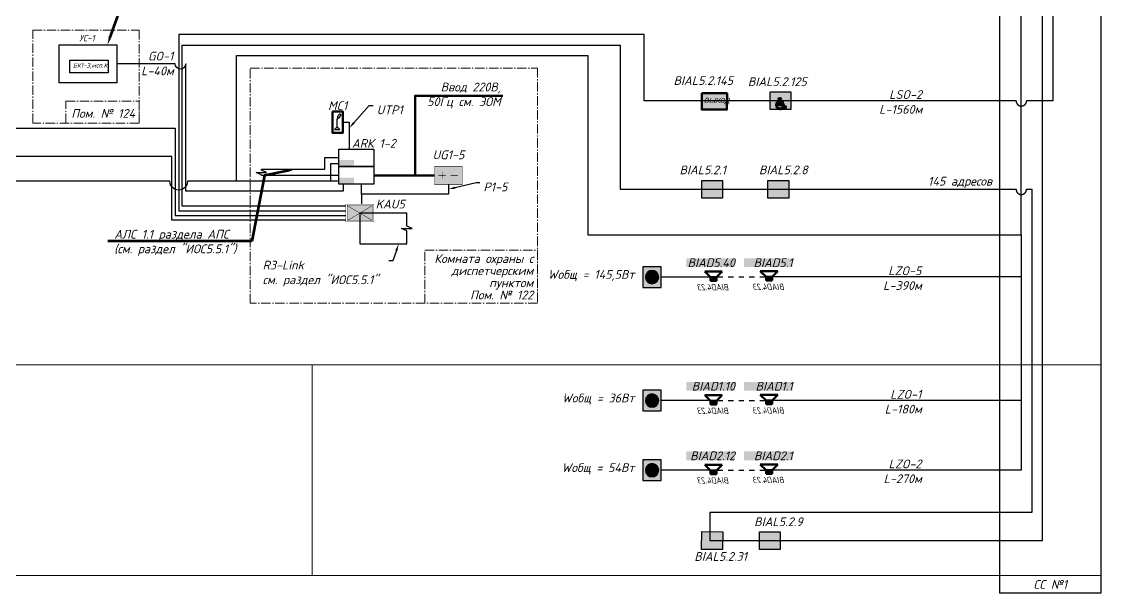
# Model space of a CAD drawing. Extents: x -152830 to 1281226, y -304852 to -2349.
# Drawn here: x 40761 to 71836, y -102139 to -85872 of the extents above; entities that cross this region are included whole.
import ezdxf
from ezdxf import colors
from ezdxf.entities.mleader import LeaderData, LeaderLine
from ezdxf.enums import TextEntityAlignment as Align
from ezdxf.math import Vec2, Vec3

# ---------------------------------------------------------------- set-up
doc = ezdxf.new("R2010")
doc.units = 0
doc.header["$LTSCALE"] = 100
for name, pattern in [('ACAD_ISO02W100', [15, 12, -3]), ('CONTI', [0]), ('GOST2.303 6', [12, 8, -1.5, 1, -1.5])]:
    doc.linetypes.add(name, pattern=pattern)
doc.layers.get('Defpoints').update_dxf_attribs({"color": 42})
for name, color, linetype, lineweight in [('00-Штамп', 7, 'Continuous', 0), ('1 BSN__тонкая  текст - 015', 250, 'Continuous', 15), ('1 BSN__тонкая  текст - 02', 250, 'Continuous', 20), ('1 тонкая  текст - 02', 5, 'Continuous', 20), ('13_text', 250, 'Continuous', 15), ('_13_СОУЭ_линии', 5, 'Continuous', 70), ('_СОУЭ Оповещение_речевое', 7, 'Continuous', 30), ('BSN__тонкая  текст - 02', 5, 'Continuous', 20), ('cc_ПС', 6, 'пс  -V-V-V-V-V-V-V-', 30), ('gss_пр_оборудование', 1, 'Continuous', 50), ('RC-Линии_связи-Интерфейсные_EthernetPoE', 1, 'Continuous', 30), ('АР_Штриховка_Стималит', 5, 'Continuous', 0), ('НО Оповещатели Речь', 5, 'Continuous', 50), ('СС_Схема', 7, 'Continuous', 30), ('СС_Трасса_ПС', 1, 'Continuous', 25)]:
    doc.layers.add(name, color=color, linetype=linetype, lineweight=lineweight)
for name, color, linetype in [('00_RS485', 30, 'Continuous'), ('_1', 7, 'Continuous'), ('_СОУЭ Оповещение_световое', 1, 'Continuous'), ('_СОУЭ_Аннотации', 7, 'Continuous'), ('Пс', 1, 'Continuous')]:
    doc.layers.add(name, color=color, linetype=linetype)
doc.layers.add('PDF _Текст', color=7, linetype='Continuous', true_color=0xb82d00)
doc.styles.add('ISOCPEUR', font='isocpeui.ttf', dxfattribs={"height": 250})
doc.styles.add('OlympDesign', font='isocpeui.ttf', dxfattribs={"height": 250})
doc.styles.get("Standard").update_dxf_attribs({"font": 'arial.ttf'})
doc.linetypes.add('ограждение1', pattern='A,0.25,-0.1,[133,ltypeshp.shx,S=0.1,R=0,X=-0.1,Y=0],-0.1,1', length=1.45)
doc.linetypes.add('Открыто в трубе', pattern='A,2,[1,BDG_GOST,S=1,R=0,X=0,Y=0],-4', length=6)
doc.linetypes.add('пс  -V-V-V-V-V-V-V-', pattern='A,20,-0.2,["V",Standard,S=3,R=0,X=1,Y=-1.5],-5', length=25.2)

# ---------------------------------------------------------------- blocks, each defined once
blk = doc.blocks.new('MDL')
at = {"layer": 'АР_Штриховка_Стималит', "true_color": 0xe3e3e3}
h = blk.add_hatch(color=254, dxfattribs=at)
h.dxf.hatch_style = 1
h.paths.add_polyline_path([(137700.78, 401152.64), (137700.78, 401148.37), (137704.36, 401150.51)])
h.paths.add_polyline_path([(137707.94, 401152.64), (137700.78, 401152.64), (137704.36, 401150.51)])
h.paths.add_polyline_path([(137707.94, 401152.64), (137704.36, 401150.51), (137707.94, 401148.37)])
h.paths.add_polyline_path([(137704.36, 401150.51), (137700.78, 401148.37), (137707.94, 401148.37)])
at = {"layer": '_СОУЭ Оповещение_световое', "color": 1, "ltscale": 100, "const_width": 0.125, "elevation": 0}
for points in [[(137708.34, 401153.02), (137700.4, 401153.02), (137700.4, 401148), (137708.34, 401148)], [(137707.94, 401152.64), (137700.78, 401152.64), (137700.78, 401148.37), (137707.94, 401148.37)]]:
    blk.add_lwpolyline(points, close=True, dxfattribs=at)
for points in [[(137707.94, 401152.64), (137700.78, 401148.37)], [(137700.78, 401152.64), (137707.94, 401148.37)]]:
    blk.add_lwpolyline(points, dxfattribs=at)
blk = doc.blocks.new('БП1')
at = {"ltscale": 0.01, "true_color": 0xe3e3e3}
h = blk.add_hatch(color=254, dxfattribs=at)
h.dxf.hatch_style = 1
h.paths.add_polyline_path([(-11668.5, -30194.51), (-11668.5, -30189.49), (-11676.44, -30189.49), (-11676.44, -30194.51)])
at = {"layer": '1 тонкая  текст - 02', "color": 1, "ltscale": 100, "const_width": 0.125, "elevation": 0}
blk.add_lwpolyline([(-11676.44, -30189.49), (-11668.5, -30189.49), (-11668.5, -30194.51), (-11676.44, -30194.51)], close=True, dxfattribs=at)
for points in [[(-11675.32, -30191.96), (-11673.25, -30191.96)], [(-11674.28, -30192.99), (-11674.28, -30190.92)], [(-11671.8, -30191.96), (-11669.73, -30191.96)]]:
    blk.add_lwpolyline(points, dxfattribs=at)
blk = doc.blocks.new('*U122')
at = {"layer": 'Пс'}
blk.add_hatch(color=0, dxfattribs=at).paths.add_polyline_path([(-0.4, -0.05), (-0.05, -0.05), (-0.05, -0.2), (-0.4, -0.2)])
at = {"layer": 'Пс', "color": 0}
for p, q in [((-0.4, 0.2), (0.4, 0.2)), ((-0.4, -0.2), (-0.4, 0.2)), ((0.4, 0.2), (0.4, -0.2)), ((0.4, -0.2), (-0.4, -0.2))]:
    blk.add_line(p, q, dxfattribs=at)
at = {"layer": 'Пс', "color": 0, "style": 'OlympDesign', "flags": 12}
blk.add_attdef('N', text='', height=0.306, dxfattribs=at).set_placement((0, 0.376), align=Align.MIDDLE_CENTER)
at = {"layer": 'Пс', "color": 0, "lineweight": 9, "style": 'OlympDesign'}
for tag, p in [('ПОЗ', (-0.607, -0.632)), ('ТИП', (-0.607, -0.988)), ('МАРКА', (-0.607, -1.343)), ('ПРОИЗВОДИТЕЛЬ', (-0.607, -1.691)), ('ПОТРЕБЛЕНИЕ', (-0.607, -2.128))]:
    blk.add_attdef(tag, p, '', height=0.25, dxfattribs=at)
blk = doc.blocks.new('SFT-2300-М')
at = {"true_color": 0xffffff}
h = blk.add_hatch(color=7, dxfattribs=at)
h.dxf.hatch_style = 1
h.paths.add_polyline_path([(250, 292), (-274, 292), (-274, -295), (250, -295)])
at = {"layer": '_1', "lineweight": 30}
h = blk.add_hatch(color=5, dxfattribs=at)
h.dxf.hatch_style = 1
h.paths.add_polyline_path([(177, -2, 1), (-202, -2, 1)])
at = {"color": 5, "lineweight": 30}
blk.add_lwpolyline([(-274, 292), (250, 292), (250, -295), (-274, -295)], close=True, dxfattribs=at)
blk.add_circle((-12, -2), 189, dxfattribs=at)
blk = doc.blocks.new('*U104')
at = {"color": 5}
blk.add_wipeout([(-348, 366), (348, 366), (121, 140), (121, 0), (-121, 0), (-121, 140)], dxfattribs=at).dxf.layer = 'НО Оповещатели Речь'
at = {"layer": 'НО Оповещатели Речь'}
h = blk.add_hatch(color=5, dxfattribs=at)
h.dxf.hatch_style = 1
h.set_gradient(color1=(0, 0, 255), color2=(0, 0, 255), tint=1)
h.paths.add_polyline_path([(-121, 0), (121, 0), (121, 140), (-121, 140)])
at = {"layer": 'НО Оповещатели Речь', "color": 5}
for p, q in [((-121, 140), (-348, 366)), ((-348, 366), (348, 366)), ((121, 140), (-121, 140)), ((-121, 140), (-121, 0)), ((-121, 0), (121, 0)), ((121, 140), (348, 366)), ((121, 0), (121, 140))]:
    blk.add_line(p, q, dxfattribs=at)
at = {"layer": 'Defpoints', "lineweight": 50, "ltscale": 100, "style": 'OlympDesign', "width": 0.8}
blk.add_text('BIAD4.23', height=250, dxfattribs=at).set_placement((0, -250), align=Align.MIDDLE_CENTER)
blk = doc.blocks.new('*U254')
at = {"linetype": 'Continuous', "lineweight": 20, "true_color": 0xffffff}
h = blk.add_hatch(color=7, dxfattribs=at)
h.dxf.hatch_style = 1
h.paths.add_polyline_path([(200, -972), (200, 39), (-994, 39), (-994, -972)])
at = {"color": 1, "linetype": 'Continuous', "lineweight": 30}
blk.add_lwpolyline([(-992, 40), (202, 40), (202, -972), (-992, -972)], close=True, dxfattribs=at)
blk.add_lwpolyline([(124, -448, 0, 244, 0), (-364, -448, 0, 0, 0), (-890, -448, 0, 0, 0)], format="xyseb", dxfattribs=at)
at = {"style": 'OlympDesign'}
blk.add_attdef('НУМЕРАЦИЯ', (-1287, 355), '', height=500, dxfattribs=at)
at = {"color": 6, "lineweight": 20, "style": 'OlympDesign', "flags": 1}
for tag, p in [('ПОМЕЩЕНИЕ', (1645, -43)), ('ИД', (2550, -400))]:
    blk.add_attdef(tag, p, '', height=250, dxfattribs=at)
at = {"color": 2, "linetype": 'Continuous', "lineweight": 30, "style": 'OlympDesign', "width": 0.8, "flags": 1}
blk.add_attdef('ID', (2010, -411), '', height=250, dxfattribs=at)
blk = doc.blocks.new('*U257')
at = {"linetype": 'Continuous', "lineweight": 20, "true_color": 0xffffff}
h = blk.add_hatch(color=7, dxfattribs=at)
h.dxf.hatch_style = 1
h.paths.add_polyline_path([(196, -973), (201, 39), (-994, 43), (-998, -968)])
at = {"color": 1, "linetype": 'Continuous', "lineweight": 30}
blk.add_lwpolyline([(-994, 43), (201, 39), (196, -973), (-998, -968)], close=True, dxfattribs=at)
blk.add_lwpolyline([(-889, -440, 0, 244, 0), (-401, -442, 0, 0, 0), (125, -444, 0, 0, 0)], format="xyseb", dxfattribs=at)
at = {"color": 6, "lineweight": 20, "style": 'OlympDesign', "flags": 1}
for tag, p in [('ПОМЕЩЕНИЕ', (1643, -44)), ('ИД', (2549, -401))]:
    blk.add_attdef(tag, p, '', height=250, dxfattribs=at)
at = {"color": 2, "linetype": 'Continuous', "lineweight": 30, "style": 'OlympDesign', "width": 0.8, "flags": 1}
blk.add_attdef('ID', (2008, -419), '', height=250, rotation=359.76857, dxfattribs=at)
at = {"style": 'OlympDesign'}
blk.add_attdef('НУМЕРАЦИЯ', (-1414, -1621), '', height=500, dxfattribs=at)
blk = doc.blocks.new('*U256')
at = {"linetype": 'Continuous', "lineweight": 20, "true_color": 0xffffff}
h = blk.add_hatch(color=7, dxfattribs=at)
h.dxf.hatch_style = 1
h.paths.add_polyline_path([(200, -972), (200, 39), (-994, 39), (-994, -972)])
at = {"color": 1, "linetype": 'Continuous', "lineweight": 30}
blk.add_lwpolyline([(-992, 40), (202, 40), (202, -972), (-992, -972)], close=True, dxfattribs=at)
blk.add_lwpolyline([(124, -448, 0, 244, 0), (-364, -448, 0, 0, 0), (-890, -448, 0, 0, 0)], format="xyseb", dxfattribs=at)
at = {"style": 'OlympDesign'}
blk.add_attdef('НУМЕРАЦИЯ', (-2255, 385), '', height=500, dxfattribs=at)
at = {"color": 6, "lineweight": 20, "style": 'OlympDesign', "flags": 1}
for tag, p in [('ПОМЕЩЕНИЕ', (1645, -43)), ('ИД', (2550, -400))]:
    blk.add_attdef(tag, p, '', height=250, dxfattribs=at)
at = {"color": 2, "linetype": 'Continuous', "lineweight": 30, "style": 'OlympDesign', "width": 0.8, "flags": 1}
blk.add_attdef('ID', (2010, -411), '', height=250, dxfattribs=at)
blk = doc.blocks.new('*U255')
at = {"linetype": 'Continuous', "lineweight": 20, "true_color": 0xffffff}
h = blk.add_hatch(color=7, dxfattribs=at)
h.dxf.hatch_style = 1
h.paths.add_polyline_path([(200, -972), (200, 39), (-994, 39), (-994, -972)])
at = {"color": 1, "linetype": 'Continuous', "lineweight": 30}
blk.add_lwpolyline([(-992, 40), (202, 40), (202, -972), (-992, -972)], close=True, dxfattribs=at)
blk.add_lwpolyline([(124, -448, 0, 244, 0), (-364, -448, 0, 0, 0), (-890, -448, 0, 0, 0)], format="xyseb", dxfattribs=at)
at = {"style": 'OlympDesign'}
blk.add_attdef('НУМЕРАЦИЯ', (-1496, 385), '', height=500, dxfattribs=at)
at = {"color": 6, "lineweight": 20, "style": 'OlympDesign', "flags": 1}
for tag, p in [('ПОМЕЩЕНИЕ', (1645, -43)), ('ИД', (2550, -400))]:
    blk.add_attdef(tag, p, '', height=250, dxfattribs=at)
at = {"color": 2, "linetype": 'Continuous', "lineweight": 30, "style": 'OlympDesign', "width": 0.8, "flags": 1}
blk.add_attdef('ID', (2010, -411), '', height=250, dxfattribs=at)
blk = doc.blocks.new('инв')
at = {"lineweight": 40}
h = blk.add_hatch(color=1, dxfattribs=at)
h.dxf.hatch_style = 1
h.paths.add_polyline_path([(8832, 12687, 1), (5734, 12687, 1)])
h = blk.add_hatch(color=1)
h.dxf.hatch_style = 1
h.paths.add_polyline_path([(6133, 8818), (6133, 10260, 1.38053476), (11042, 2881), (10525, 4610, -1.59985255)])
h = blk.add_hatch(color=1)
h.dxf.hatch_style = 1
h.paths.add_polyline_path([(8536, 8037), (8536, 8504, -0.41421356), (8836, 8804), (10680, 8804, 0.41421356), (10980, 9104), (10980, 9900, 0.41421356), (10680, 10200), (8351, 10200), (8351, 10375, 0.21042314), (8254, 10597), (7621, 11176, -0.1193763), (6892, 11189), (6892, 11000), (6274, 10616, 0.25922162), (6133, 10361), (6133, 6421, 0.1634911), (6193, 6240), (6618, 5680, 0.23482037), (6857, 5561), (10018, 5561, -0.33145079), (10305, 5347), (11163, 2477, 0.40794987), (11531, 2273), (14305, 3039, 0.41541262), (14514, 3409), (14383, 3880, 0.38967613), (14037, 4093), (13151, 3924, -0.35541095), (12818, 4104), (11386, 7552, 0.30310466), (11109, 7737), (8836, 7737, -0.41421356)])
at = {"color": 1, "lineweight": 40}
blk.add_lwpolyline([(6892, 11195), (6892, 11000), (6274, 10616, 0.25922162), (6133, 10361), (6133, 6421, 0.1634911), (6193, 6240), (6618, 5680, 0.23482037), (6857, 5561), (10018, 5561, -0.33145079), (10305, 5347), (11163, 2477, 0.40794987), (11531, 2273), (14305, 3039, 0.41541262), (14514, 3409), (14383, 3880, 0.38967613), (14037, 4093), (13151, 3924, -0.35541095), (12818, 4104), (11386, 7552, 0.30310466), (11109, 7737), (8836, 7737, -0.41421356), (8536, 8037), (8536, 8504, -0.41421356), (8836, 8804), (10680, 8804, 0.41421356), (10980, 9104), (10980, 9900, 0.41421356), (10680, 10200), (8351, 10200), (8351, 10375, 0.21042314), (8254, 10597), (7617, 11179)], format="xyb", dxfattribs=at)
blk.add_circle((7283, 12687), 1549, dxfattribs=at)
for centre, radius, start, end in [((7377, 5765), 4664, 105.474526, 321.802703), ((7303, 5643), 3384, 110.244702, 342.213676)]:
    blk.add_arc(centre, radius, start, end, dxfattribs=at)
blk = doc.blocks.new('*U258')
at = {"linetype": 'Continuous', "lineweight": 20, "true_color": 0xffffff}
h = blk.add_hatch(color=7, dxfattribs=at)
h.dxf.hatch_style = 1
h.paths.add_polyline_path([(200, -972), (200, 39), (-994, 39), (-994, -972)])
at = {"color": 1, "linetype": 'Continuous', "lineweight": 30}
blk.add_lwpolyline([(-994, 39), (200, 39), (200, -972), (-994, -972)], close=True, dxfattribs=at)
blk.add_lwpolyline([(-901, -135, 0, 244, 0), (-413, -135, 0, 0, 0), (113, -135, 0, 0, 0)], format="xyseb", dxfattribs=at)
at = {"xscale": 0.05, "yscale": 0.05, "zscale": 0.05}
blk.add_blockref('инв', (-794, -1003), dxfattribs=at)
at = {"style": 'OlympDesign'}
blk.add_attdef('НУМЕРАЦИЯ', (-2255, 368), '', height=500, dxfattribs=at)
at = {"color": 6, "lineweight": 20, "style": 'OlympDesign', "flags": 1}
for tag, p in [('ПОМЕЩЕНИЕ', (1645, -43)), ('ИД', (2550, -400))]:
    blk.add_attdef(tag, p, '', height=250, dxfattribs=at)
at = {"color": 2, "linetype": 'Continuous', "lineweight": 30, "style": 'OlympDesign', "width": 0.8, "flags": 1}
blk.add_attdef('ID', (2010, -411), '', height=250, dxfattribs=at)
blk = doc.blocks.new('*U259')
at = {"linetype": 'Continuous', "lineweight": 20, "true_color": 0xffffff}
h = blk.add_hatch(color=7, dxfattribs=at)
h.dxf.hatch_style = 1
h.paths.add_polyline_path([(-15, 709), (-15, -223), (1418, -210), (1418, 722)])
at = {"color": 1, "linetype": 'Continuous', "lineweight": 50}
blk.add_lwpolyline([(-15, 709), (1418, 722), (1418, -210), (-15, -223)], close=True, dxfattribs=at)
at = {"color": 1, "linetype": 'Continuous', "lineweight": 30, "insert": (100, 455), "char_height": 300, "attachment_point": 1, "style": 'OlympDesign'}
blk.add_mtext_dynamic_manual_height_columns('ВЫХОД', width=642.49, gutter_width=25, heights=[0], dxfattribs=at)
at = {"style": 'OlympDesign'}
blk.add_attdef('НУМЕРАЦИЯ', (-1635, 1166), '', height=500, rotation=90, dxfattribs=at)
at = {"color": 6, "lineweight": 20, "style": 'OlympDesign', "flags": 1}
for tag, p in [('ПОМЕЩЕНИЕ', (1645, -43)), ('ИД', (2550, -400))]:
    blk.add_attdef(tag, p, '', height=250, dxfattribs=at)
blk = doc.blocks.new('13 микрофон')
h = blk.add_hatch(color=256)
h.dxf.hatch_style = 1
edge = h.paths.add_edge_path()
edge.add_spline(control_points=[(-87, 50), (-101, 23), (-132, -18), (-105, -55), (-93, -62)], knot_values=[0, 0, 0, 0, 84.579927, 123.223297, 123.223297, 123.223297, 123.223297], degree=3, periodic=0)
edge.add_line((-93, -62), (-93, -62))
edge.add_spline(control_points=[(-93, -62), (-81, -68), (-36, -73), (-16, -26), (0, 0)], knot_values=[0.621693, 0.621693, 0.621693, 0.621693, 38.64337, 123.223297, 123.223297, 123.223297, 123.223297], degree=3, periodic=0)
edge.add_spline(control_points=[(0, 0), (14, 27), (45, 68), (18, 105), (7, 112)], knot_values=[0, 0, 0, 0, 84.579927, 123.223297, 123.223297, 123.223297, 123.223297], degree=3, periodic=0)
edge.add_spline(control_points=[(7, 112), (-5, 118), (-50, 123), (-71, 76), (-87, 50)], knot_values=[0, 0, 0, 0, 38.64337, 123.223297, 123.223297, 123.223297, 123.223297], degree=3, periodic=0)
h.paths.add_polyline_path([(-139, -489), (-264, -614), (-14, -614)])
for p, q in [((-139, -489), (-264, -614)), ((-14, -614), (-139, -489)), ((-93, -62), (-93, -62)), ((-264, -614), (-14, -614))]:
    blk.add_line(p, q)
at = {"lineweight": 30}
for p, q in [((-139, -143), (-93, -62)), ((-139, -489), (-139, -143))]:
    blk.add_line(p, q, dxfattribs=at)
at = {"lineweight": 50}
blk.add_lwpolyline([(-364, 236), (136, 236), (136, -764), (-364, -764)], close=True, dxfattribs=at)
for points in [[(-93, -62), (-105, -55), (-132, -18), (-101, 23), (-87, 50)], [(-93, -62), (-82, -68), (-36, -73), (-16, -26), (0, 0)], [(7, 112), (-5, 118), (-50, 123), (-71, 76), (-87, 50)], [(7, 112), (18, 105), (45, 68), (14, 27), (0, 0)]]:
    blk.add_open_spline(points, degree=3, knots=[0, 0, 0, 0, 38.64337, 123.223297, 123.223297, 123.223297, 123.223297])

msp = doc.modelspace()

# ---------------------------------------------------------------- linework, layer by layer
at = {"color": 5, "lineweight": 30}
for points in [[(69220.556594, -91937.464828), (69220.556594, -84636.070715), (62123.423762, -84636.070715)], [(49783.618162, -89912.248826), (49553.566752, -89912.248826), (49553.566752, -90412.248826)], [(61323.846098, -93143.232684), (61173.846098, -93143.232684)], [(61323.846098, -96661.088841), (61173.846098, -96661.088841)], [(61323.846098, -98643.232684), (61173.846098, -98643.232684)]]:
    msp.add_lwpolyline(points, dxfattribs=at)
at = {"color": 67, "lineweight": 30, "true_color": 0x727430}
msp.add_lwpolyline([(49907.862875, -90495.694326), (49907.862875, -90694.636355), (45427.582144, -90694.636355), (45427.582144, -87068.736157, -1), (45127.582144, -87068.736157), (43461.623183, -87068.736157)], format="xyb", dxfattribs=at)
at = {"color": 8, "lineweight": 30}
for points in [[(49783.618162, -89745.694326), (49380.695346, -89745.694326), (49380.695346, -90079.139826), (47581.333542, -90079.139826)], [(49783.618162, -90245.694326), (47581.333542, -90245.694326)]]:
    msp.add_lwpolyline(points, dxfattribs=at)
msp.add_lwpolyline([(47581.333542, -90245.694326), (47581.333542, -90232.363224), (47431.333542, -90162.417076), (47581.333542, -90162.417076), (47731.333542, -90162.417076), (47581.333542, -90092.470927), (47581.333542, -90079.139826)])
at = {"color": 5, "lineweight": 30}
msp.add_lwpolyline([(49783.618162, -90412.248826), (45477.582144, -90412.248826, -1), (44977.582144, -90412.248826), (38987.351548, -90412.248826)], format="xyb", dxfattribs=at)
at = {"layer": '00_RS485', "linetype": 'ограждение1', "ltscale": 100}
msp.add_lwpolyline([(51722.501002, -91317.584464), (50382.934701, -91317.584464), (50382.934701, -92194.829346), (51722.501002, -92194.829346)], dxfattribs=at)
at = {"layer": '1 BSN__тонкая  текст - 02', "color": 7, "linetype": 'GOST2.303 6', "lineweight": 9, "ltscale": 0.333333}
for points in [[(41071.320955, -86105.786538), (44106.325381, -86105.786538), (44106.325381, -88752.896754), (41071.320955, -88752.896754)], [(42011.936914, -88132.70682), (44106.325381, -88132.70682), (44106.325381, -88752.896754), (42011.936914, -88752.896754)], [(52233.831529, -92377.320934), (55444.727447, -92377.320934), (55444.727447, -93884.978934), (52233.831529, -93884.978934)]]:
    msp.add_lwpolyline(points, close=True, dxfattribs=at)
at = {"layer": '_1', "color": 7, "lineweight": 30}
for points in [[(41824.212278, -86528.146963), (43461.623183, -86528.146963), (43461.623183, -87609.325351), (41824.212278, -87609.325351)], [(42127.098908, -86964.648763), (43219.154758, -86964.648763), (43219.154758, -87322.449011), (42127.098908, -87322.449011)]]:
    msp.add_lwpolyline(points, close=True, dxfattribs=at)
at = {"layer": 'cc_ПС', "color": 1, "linetype": 'ACAD_ISO02W100', "lineweight": 30, "ltscale": 30}
for points in [[(70120.556594, -69841.175934), (70120.556594, -88119.058225), (69370.556594, -88119.058225, -1), (69070.556594, -88119.058225), (58481.228936, -88119.058225), (58481.228936, -86234.553655), (45227.582144, -86234.553655), (45227.582144, -91250.917797), (49989.666872, -91250.917797)], [(49989.666872, -91117.584464), (45327.582144, -91117.584464), (45327.582144, -86534.553655), (57801.998108, -86534.553655), (57801.998108, -90638.76439), (69070.556594, -90638.76439, 1), (69370.556594, -90638.76439), (69520.556594, -90638.76439), (69520.556594, -99841.175934), (60347.00229, -99841.175934), (60347.00229, -100641.175934), (69820.556594, -100641.175934), (69820.556594, -82641.175934)]]:
    msp.add_lwpolyline(points, format="xyb", dxfattribs=at)
for points in [[(38537.351548, -88900.33379), (45127.582144, -88900.33379), (45127.582144, -91384.25113), (49989.666872, -91384.25113)], [(49989.666872, -91517.584464), (45027.582144, -91517.584464), (45027.582144, -89707.45277), (38687.351548, -89707.45277)]]:
    msp.add_lwpolyline(points, dxfattribs=at)
at = {"layer": 'gss_пр_оборудование', "color": 18, "true_color": 0x000000}
msp.add_lwpolyline([(51960.147181, -90245.694326), (52512.1258, -90245.694326)], dxfattribs=at)
at = {"layer": 'RC-Линии_связи-Интерфейсные_EthernetPoE', "color": 7, "lineweight": 0, "ltscale": 100}
for points in [[(23918.70154, -95638.76439), (71488.753797, -95638.76439), (71488.753797, -101638.76439), (23918.70154, -101638.76439)], [(23918.70154, -95638.76439), (49031.738749, -95638.76439), (49031.738749, -101638.76439), (23918.70154, -101638.76439)]]:
    msp.add_lwpolyline(points, dxfattribs=at)
at = {"layer": 'СС_Схема'}
msp.add_lwpolyline([(71488.753797, -69638.76439), (71488.753797, -102138.76439), (68605.993341, -102138.76439), (68605.993341, -69638.76439)], close=True, dxfattribs=at)

# ---------------------------------------------------------------- block references
at = {"color": 1, "linetype": 'Continuous', "lineweight": 5, "xscale": 1249.999999999968, "yscale": 1249.999999999968, "zscale": 1249.999999999968}
msp.add_blockref('*U122', (50283.618162, -90245.694326), dxfattribs=at)
at = {"xscale": -1}
for p in [(58694.91211, -93137.159976), (58694.91211, -96655.016132), (58694.91211, -98637.159976)]:
    msp.add_blockref('SFT-2300-М', p, dxfattribs=at)
at = {"layer": '1 BSN__тонкая  текст - 015', "color": 54, "xscale": 100, "yscale": 100, "zscale": 100}
msp.add_blockref('БП1', (1220156.42942, 2928953.358488, -0.250877), dxfattribs=at)
at = {"layer": '_СОУЭ Оповещение_световое', "color": 4}
ref = msp.add_blockref('*U259', (60130.850501, -88260.286807), dxfattribs=dict(at, xscale=0.4999999999999986, yscale=0.4999999999999986, zscale=0.4999999999999986, rotation=359.4723474880294))
ref.add_attrib('НУМЕРАЦИЯ', 'BIAL5.2.145', (59318.545551, -87669.935138), dxfattribs={"layer": '00-Штамп', "color": 7, "height": 250, "style": 'OlympDesign'})
ref = msp.add_blockref('*U258', (62562.543846, -87885.857535), dxfattribs=dict(at, xscale=0.5, yscale=0.5, zscale=0.5))
ref.add_attrib('НУМЕРАЦИЯ', 'BIAL5.2.125', (61435.039989, -87701.772528), dxfattribs={"layer": '00-Штамп', "color": 7, "height": 250, "style": 'OlympDesign'})
ref = msp.add_blockref('*U256', (60615.037603, -90405.829785), dxfattribs=dict(at, xscale=0.5, yscale=0.5, zscale=0.5))
ref.add_attrib('НУМЕРАЦИЯ', 'BIAL5.2.1', (59487.447448, -90213.371654), dxfattribs={"layer": '00-Штамп', "color": 7, "height": 250, "style": 'OlympDesign'})
ref = msp.add_blockref('*U255', (62498.643248, -90405.829785), dxfattribs=dict(at, xscale=0.5, yscale=0.5, zscale=0.5))
ref.add_attrib('НУМЕРАЦИЯ', 'BIAL5.2.8', (61750.791059, -90213.371654), dxfattribs={"layer": '00-Штамп', "color": 7, "height": 250, "style": 'OlympDesign'})
ref = msp.add_blockref('*U254', (62257.146767, -100408.24133), dxfattribs=dict(at, xscale=0.5, yscale=0.5, zscale=0.5))
ref.add_attrib('НУМЕРАЦИЯ', 'BIAL5.2.9', (61613.81522, -100230.897097), dxfattribs={"layer": '00-Штамп', "color": 7, "height": 250, "style": 'OlympDesign'})
ref = msp.add_blockref('*U257', (60616.920494, -100407.572389), dxfattribs=dict(at, xscale=0.5, yscale=0.5, zscale=0.5))
ref.add_attrib('НУМЕРАЦИЯ', 'BIAL5.2.31', (59910.1368, -101218.321939), dxfattribs={"layer": '00-Штамп', "color": 7, "height": 250, "style": 'OlympDesign'})

# ---------------------------------------------------------------- texts
at = {"color": 7, "linetype": 'Открыто в трубе', "lineweight": 60, "ltscale": 100, "char_height": 250, "attachment_point": 3, "style": 'OlympDesign'}
for s, insert, width in [('Wобщ = 145,5Вт', (58206.463595, -92939.308592), 2784.91351724), ('Wобщ = 36Вт', (58206.463595, -96457.164749), 2626.18028419), ('Wобщ = 54Вт', (58206.463595, -98439.308592), 2626.18028419)]:
    msp.add_mtext(s, dxfattribs=dict(at, insert=insert, width=width))
at = {"layer": '1 тонкая  текст - 02', "color": 7, "linetype": 'Открыто в трубе', "lineweight": 30, "ltscale": 150, "char_height": 250, "attachment_point": 3, "rotation": 0.001225273, "line_spacing_factor": 0.82807, "style": 'OlympDesign'}
for s, insert, width in [('Пом. № 124', (43985.467902, -88354.618164, -0.250877), 1973.53950402), ('Комната охраны с диспетчерским пунктом ^JПом. № 122', (55323.869967, -92488.357209, -0.250877), 3194.01117864)]:
    msp.add_mtext(s, dxfattribs=dict(at, insert=insert, width=width))
at = {"layer": '_1', "linetype": 'Continuous', "lineweight": 0, "insert": (42394.935084, -86335.133616), "char_height": 180, "attachment_point": 4, "style": 'OlympDesign'}
msp.add_mtext_dynamic_manual_height_columns('УС-1', width=4967.91335306, gutter_width=700, heights=[0], dxfattribs=at)
at = {"layer": '_1', "color": 7, "linetype": 'CONTI', "lineweight": 60, "ltscale": 100, "char_height": 250, "attachment_point": 3, "style": 'OlympDesign'}
for s, insert, width in [('GO-1', (45075.269374, -86722.748581), 994.71691678), ('L-40м', (45087.345374, -87144.232581), 1625.722191), ('LSO-2', (66390.288997, -87817.580648), 994.71691678), ('L-1560м', (66402.364997, -88239.064648), 1625.722191), ('145 адресов', (68388.820052, -90284.907907), 1984.16101855), ('LZO-5', (66375.725743, -92834.593138), 994.71691678), ('L-390м', (66387.801743, -93256.077138), 1625.722191), ('LZO-1', (66375.725743, -96352.449295), 994.71691678), ('L-180м', (66387.801743, -96773.933295), 1625.722191), ('LZO-2', (66375.725743, -98334.593138), 994.71691678), ('L-270м', (66387.801743, -98756.077138), 1625.722191)]:
    msp.add_mtext(s, dxfattribs=dict(at, insert=insert, width=width))
at = {"layer": '_1', "color": 1, "linetype": 'Continuous', "lineweight": 20, "ltscale": 100, "insert": (42219.270351, -87049.284879), "char_height": 125, "attachment_point": 1, "style": 'OlympDesign'}
msp.add_mtext_dynamic_manual_height_columns('{\\C256;\\c0;БК1-3,исп.К}', width=999.88440698, gutter_width=700, heights=[0], dxfattribs=at)
at = {"layer": 'PDF _Текст', "insert": (54397.192419, -88337.06074), "char_height": 250, "width": 2409.2988173, "attachment_point": 9, "style": 'OlympDesign'}
msp.add_mtext('Ввод 220В,\\P 50Гц см. ЭОМ', dxfattribs=at)
at = {"layer": 'СС_Схема', "ltscale": 100, "insert": (70047.373569, -101888.76439), "char_height": 250, "attachment_point": 5, "style": 'ISOCPEUR'}
msp.add_mtext_dynamic_manual_height_columns('\\pxt34;СС №1', width=2550.21763661, gutter_width=6.25, heights=[0], dxfattribs=at)

# ---------------------------------------------------------------- leaders
at = {"layer": '13_text', "color": 0, "lineweight": 15}
ml = msp.add_multileader_mtext('Standard', dxfattribs=at)
ml.set_content('Р1-5', color=7, style='OlympDesign')
ml.set_leader_properties(color=7, linetype='Continuous', lineweight=25)
ml.build(insert=Vec2(0, 0))
ml.multileader.update_dxf_attribs({"has_text_frame": 1, "text_left_attachment_type": 0, "text_right_attachment_type": 0, "dogleg_length": 2, "arrow_head_size": 200})
ctx = ml.context
ctx.base_point, ctx.char_height, ctx.arrow_head_size, ctx.landing_gap_size, ctx.plane_origin = Vec3(53805.086945, -90447.727651), 250, 200, 100, Vec3(56632.709926, -80905.501673)
ctx.left_attachment, ctx.right_attachment = 0, 0
notes = []
notes.append((ctx, [(1, (1, 1, 0), (53693.928444, -90447.727651), (1, 0), 111.1585, [(0, [(52909.101444, -90639.189651)], 0, [])])]))
ctx.mtext.insert, ctx.mtext.width, ctx.mtext.flow_direction = Vec3(53905.086945, -90447.727651), 634.15312343, 5
ml = msp.add_multileader_mtext('Standard', dxfattribs=at)
ml.set_content('R3-Link^J{\\C256;\\c0;см. раздел "ИОС5.5.1"}', color=7, style='OlympDesign')
ml.set_leader_properties(color=7, linetype='Continuous', lineweight=25)
ml.build(insert=Vec2(0, 0))
ml.multileader.update_dxf_attribs({"has_text_frame": 1, "text_left_attachment_type": 0, "text_right_attachment_type": 0, "dogleg_length": 2, "arrow_head_size": 200})
ctx = ml.context
ctx.base_point, ctx.char_height, ctx.arrow_head_size, ctx.landing_gap_size, ctx.plane_origin = Vec3(47518.117121, -92673.625691), 250, 200, 100, Vec3(49008.202219, -83254.458368)
ctx.left_attachment, ctx.right_attachment = 0, 0
notes.append((ctx, [(1, (1, 1, 0), (51324.161985, -92673.625691), (-1, 0), 111.1585, [(0, [(51492.017543, -92194.829346)], 0, [])])]))
ctx.mtext.insert, ctx.mtext.flow_direction = Vec3(47618.117121, -92673.625691), 5
at = {"layer": '_13_СОУЭ_линии', "color": 18, "linetype": 'CONTI', "lineweight": 18, "ltscale": 100, "true_color": 0x000000}
ml = msp.add_multileader_mtext('Standard', dxfattribs=at)
ml.set_content('Сигналы "Оповещение ГОЧС"\\P и "Управление"\\P(см. раздел "ИОС5.5.3")', color=(0, 0, 0), style='OlympDesign')
ml.set_leader_properties(color=256, linetype='ByLayer', lineweight=-1)
ml.build(insert=Vec2(0, 0))
ml.multileader.update_dxf_attribs({"text_left_attachment_type": 6, "text_right_attachment_type": 6, "dogleg_length": 2, "arrow_head_size": 200, "scale": 100})
ctx = ml.context
ctx.base_point, ctx.scale, ctx.char_height, ctx.arrow_head_size, ctx.landing_gap_size, ctx.plane_origin = Vec3(44252.834195, -84147.318235), 100, 250, 200, 0, Vec3(51221.125099, -80976.26593)
ctx.left_attachment, ctx.right_attachment = 6, 6
notes.append((ctx, [(1, (1, 1, 0), (44052.834195, -84147.318235), (1, 0), 200, [(1, [(43197.262565, -86528.146963)], 0, [])])]))
ctx.mtext.insert, ctx.mtext.flow_direction = Vec3(44252.834195, -83822.318235), 5
for ctx, leaders in notes:
    for number, flags, end, landing, length, lines in leaders:
        leader = LeaderData()
        leader.index, (leader.has_last_leader_line, leader.has_dogleg_vector, leader.attachment_direction) = number, flags
        leader.last_leader_point, leader.dogleg_vector, leader.dogleg_length = Vec3(end), Vec3(landing), length
        for number, points, colour, breaks in lines:
            line = LeaderLine()
            line.index, line.vertices, line.color, line.breaks = number, Vec3.list(points), colors.encode_raw_color(colour), breaks
            leader.lines.append(line)
        ctx.leaders.append(leader)

# ---------------------------------------------------------------- next in the draw order: block references
at = {"layer": '_СОУЭ Оповещение_речевое', "color": 4, "lineweight": 50, "xscale": -0.71930163509888, "yscale": 0.71930163509888, "zscale": 0.71930163509888}
for p in [(60456.702815, -96764.59374), (62038.65659, -96754.310313), (60456.702815, -98746.737584), (62038.65659, -98736.454157)]:
    msp.add_blockref('*U104', p, dxfattribs=at)

# ---------------------------------------------------------------- next in the draw order: texts
at = {"layer": 'СС_Трасса_ПС', "lineweight": 25, "char_height": 250, "attachment_point": 5, "line_spacing_factor": 0.6, "style": 'OlympDesign', "bg_fill": 3, "box_fill_scale": 1, "bg_fill_color": 256, "bg_fill_transparency": 0}
for s, insert, width in [('{\\C256;\\c0;MC1}', (49753.958337, -88260.066636), 522.76738122), ('{\\C256;\\c0;АRК 1-2}', (50782.106059, -89334.145575), 1284.67457041)]:
    msp.add_mtext(s, dxfattribs=dict(at, insert=insert, width=width))
at = {"layer": 'СС_Трасса_ПС', "lineweight": 5, "insert": (51251.410733, -91061.44118), "char_height": 250, "width": 439.83497992, "attachment_point": 5, "line_spacing_factor": 0.6, "style": 'OlympDesign', "bg_fill": 3, "box_fill_scale": 1, "bg_fill_color": 256, "bg_fill_transparency": 0}
msp.add_mtext('{\\C256;\\c0;KAU5}', dxfattribs=at)

# ---------------------------------------------------------------- next in the draw order: linework, layer by layer
at = {"color": 3, "lineweight": 30}
msp.add_lwpolyline([(49902.67867, -88728.02427), (50084.73295, -88728.02427), (50084.73295, -89495.694326)], dxfattribs=at)
at = {"color": 240, "lineweight": 30, "true_color": 0xed1f24}
for points in [[(52909.101444, -90497.150927), (52909.101444, -90781.228375), (50433.319516, -90781.228375), (50433.319516, -90495.694326)], [(52909.101444, -90497.150927), (52909.101444, -90781.228375), (50433.319516, -90781.228375), (50433.319516, -91056.844432)]]:
    msp.add_lwpolyline(points, dxfattribs=at)
msp.add_lwpolyline([(51722.501002, -92194.829346), (51722.501002, -91826.153054), (51572.501002, -91756.206905), (51722.501002, -91756.206905), (51872.501002, -91756.206905), (51722.501002, -91686.260756), (51722.501002, -91317.584464)])
at = {"color": 5, "lineweight": 30}
for points in [[(69220.556594, -96545.953677), (69220.556594, -98636.070715), (62123.423762, -98636.070715)], [(60543.637426, -96656.620546), (58969.313001, -96656.620546)], [(60723.846098, -96661.088841), (60573.846098, -96661.088841)], [(61023.846098, -96661.088841), (60873.846098, -96661.088841)], [(61623.846098, -96661.088841), (61473.846098, -96661.088841)], [(61923.846098, -96661.088841), (61773.846098, -96661.088841)], [(60543.637426, -98638.76439), (58969.313001, -98638.76439)], [(60723.846098, -98643.232684), (60573.846098, -98643.232684)], [(61023.846098, -98643.232684), (60873.846098, -98643.232684)], [(61623.846098, -98643.232684), (61473.846098, -98643.232684)], [(61923.846098, -98643.232684), (61773.846098, -98643.232684)]]:
    msp.add_lwpolyline(points, dxfattribs=at)
at = {"layer": '1 BSN__тонкая  текст - 02', "color": 7, "linetype": 'GOST2.303 6', "lineweight": 9, "ltscale": 0.333333}
msp.add_lwpolyline([(47265.48148, -87188.677883), (55444.727447, -87188.677883), (55444.727447, -93884.978934), (47265.48148, -93884.978934)], close=True, dxfattribs=at)

# ---------------------------------------------------------------- next in the draw order: block references
at = {"linetype": 'CONTI', "lineweight": 60, "xscale": 0.6, "yscale": 0.6, "zscale": 0.6}
msp.add_blockref('13 микрофон', (49821.315114, -88569.566375), dxfattribs=at)
at = {"color": 1, "linetype": 'Continuous', "lineweight": 5, "xscale": 1249.999999999968, "yscale": 1249.999999999968, "zscale": 1249.999999999968}
msp.add_blockref('*U122', (50283.618162, -89745.694326), dxfattribs=at)
at = {"layer": 'BSN__тонкая  текст - 02', "color": 253, "xscale": 100, "yscale": 100, "zscale": 100}
msp.add_blockref('MDL', (-13720050.15449, -40206368.711439, 0.250877), dxfattribs=at)

# ---------------------------------------------------------------- next in the draw order: texts
at = {"layer": '_СОУЭ_Аннотации', "char_height": 250, "width": 1387.88369714, "attachment_point": 3, "style": 'OlympDesign', "bg_fill": 1, "box_fill_scale": 1, "bg_fill_color": 7, "bg_fill_true_color": 16777215, "bg_fill_transparency": 0}
for s, insert in [('BIAD1.10', (61066.416443, -96121.886498, 0)), ('BIAD1.1', (62711.797545, -96122.04685, 0)), ('BIAD2.12', (61066.416443, -98104.030342, 0)), ('BIAD2.1', (62711.797545, -98104.190694, 0))]:
    msp.add_mtext(s, dxfattribs=dict(at, insert=insert))

# ---------------------------------------------------------------- next in the draw order: leaders
at = {"layer": '13_text', "color": 0, "lineweight": 15}
ml = msp.add_multileader_mtext('Standard', dxfattribs=at)
ml.set_content('UTP1', color=7, style='OlympDesign')
ml.set_leader_properties(color=7, linetype='Continuous', lineweight=25)
ml.build(insert=Vec2(0, 0))
ml.multileader.update_dxf_attribs({"has_text_frame": 1, "text_left_attachment_type": 0, "text_right_attachment_type": 0, "dogleg_length": 2, "arrow_head_size": 200})
ctx = ml.context
ctx.base_point, ctx.char_height, ctx.arrow_head_size, ctx.landing_gap_size, ctx.plane_origin = Vec3(50766.331557, -88254.027787), 250, 200, 100, Vec3(53808.341432, -79161.01765)
ctx.left_attachment, ctx.right_attachment = 0, 0
notes = []
notes.append((ctx, [(1, (1, 1, 0), (50655.173057, -88254.027787), (1, 0), 111.1585, [(0, [(50084.73295, -88894.705628)], 0, [])])]))
ctx.mtext.insert, ctx.mtext.width, ctx.mtext.flow_direction = Vec3(50866.331557, -88254.027787), 634.15312343, 5
at = {"layer": '_13_СОУЭ_линии', "color": 18, "linetype": 'CONTI', "lineweight": 18, "ltscale": 100, "true_color": 0x000000}
ml = msp.add_multileader_mtext('Standard', dxfattribs=at)
ml.set_content('АЛС 1.1 раздела АПС\\P(см. раздел "ИОС5.5.1")', color=(0, 0, 0), style='OlympDesign')
ml.set_leader_properties(color=256, linetype='ByLayer', lineweight=-1)
ml.build(insert=Vec2(0, 0))
ml.multileader.update_dxf_attribs({"text_left_attachment_type": 6, "text_right_attachment_type": 6, "dogleg_length": 2, "arrow_head_size": 200, "scale": 100})
ctx = ml.context
ctx.base_point, ctx.scale, ctx.char_height, ctx.arrow_head_size, ctx.landing_gap_size, ctx.plane_origin = Vec3(43391.177549, -92119.350032), 100, 250, 200, 0, Vec3(54855.263188, -82979.027992)
ctx.left_attachment, ctx.right_attachment = 6, 6
notes.append((ctx, [(0, (1, 1, 0), (47312.010883, -92119.350032), (-1, 0), 200, [(0, [(48521.746321, -90079.139826), (47667.722509, -90245.694326)], 0, [])])]))
ctx.mtext.insert, ctx.mtext.width, ctx.mtext.flow_direction = Vec3(43391.177549, -91794.350032), 4773.88520797, 5
for ctx, leaders in notes:
    for number, flags, end, landing, length, lines in leaders:
        leader = LeaderData()
        leader.index, (leader.has_last_leader_line, leader.has_dogleg_vector, leader.attachment_direction) = number, flags
        leader.last_leader_point, leader.dogleg_vector, leader.dogleg_length = Vec3(end), Vec3(landing), length
        for number, points, colour, breaks in lines:
            line = LeaderLine()
            line.index, line.vertices, line.color, line.breaks = number, Vec3.list(points), colors.encode_raw_color(colour), breaks
            leader.lines.append(line)
        ctx.leaders.append(leader)

# ---------------------------------------------------------------- next in the draw order: texts
at = {"layer": 'СС_Трасса_ПС', "lineweight": 25, "insert": (52909.101444, -89658.80448), "char_height": 250, "width": 439.83497992, "attachment_point": 5, "line_spacing_factor": 0.6, "style": 'OlympDesign', "bg_fill": 3, "box_fill_scale": 1, "bg_fill_color": 256, "bg_fill_transparency": 0}
msp.add_mtext('{\\C256;\\c0;UG1-5}', dxfattribs=at)

# ---------------------------------------------------------------- next in the draw order: linework, layer by layer
at = {"color": 5, "lineweight": 30}
msp.add_lwpolyline([(46869.139439, -90412.248826), (46869.139439, -86834.553655), (56877.691928, -86834.553655), (56877.691928, -91937.464828), (69220.556594, -91937.464828)], dxfattribs=at)
at = {"layer": 'gss_пр_оборудование', "color": 18, "true_color": 0x000000}
msp.add_lwpolyline([(50783.618162, -90245.694326), (51960.147181, -90245.694326), (51960.147181, -87977.184397), (54457.585819, -87977.184397)], dxfattribs=at)
at = {"layer": 'RC-Линии_связи-Интерфейсные_EthernetPoE', "color": 7, "lineweight": 0, "ltscale": 100}
msp.add_lwpolyline([(23918.70154, -85638.76439), (71488.753797, -85638.76439), (71488.753797, -95638.76439), (23918.70154, -95638.76439)], dxfattribs=at)

# ---------------------------------------------------------------- next in the draw order: block references
at = {"layer": '_СОУЭ Оповещение_речевое', "color": 4, "lineweight": 50, "xscale": -0.71930163509888, "yscale": 0.71930163509888, "zscale": 0.71930163509888}
for p in [(60456.702815, -93246.737584), (62038.65659, -93236.454157)]:
    msp.add_blockref('*U104', p, dxfattribs=at)

# ---------------------------------------------------------------- next in the draw order: linework, layer by layer
at = {"color": 5, "lineweight": 30}
for points in [[(69220.556594, -91937.464828), (69220.556594, -96653.926871), (62123.423762, -96653.926871)], [(69220.556594, -91937.464828), (69220.556594, -93136.070715), (62123.423762, -93136.070715)], [(60543.637426, -93138.76439), (58969.313001, -93138.76439)], [(60723.846098, -93143.232684), (60573.846098, -93143.232684)], [(61023.846098, -93143.232684), (60873.846098, -93143.232684)], [(61623.846098, -93143.232684), (61473.846098, -93143.232684)], [(61923.846098, -93143.232684), (61773.846098, -93143.232684)]]:
    msp.add_lwpolyline(points, dxfattribs=at)

# ---------------------------------------------------------------- next in the draw order: texts
at = {"layer": '_СОУЭ_Аннотации', "char_height": 250, "width": 1387.88369714, "attachment_point": 3, "style": 'OlympDesign', "bg_fill": 1, "box_fill_scale": 1, "bg_fill_color": 7, "bg_fill_true_color": 16777215, "bg_fill_transparency": 0}
for s, insert in [('BIAD5.40', (61066.416443, -92604.030342, 0)), ('BIAD5.1', (62711.797545, -92604.190694, 0))]:
    msp.add_mtext(s, dxfattribs=dict(at, insert=insert))

doc.saveas('drawing.dxf')
